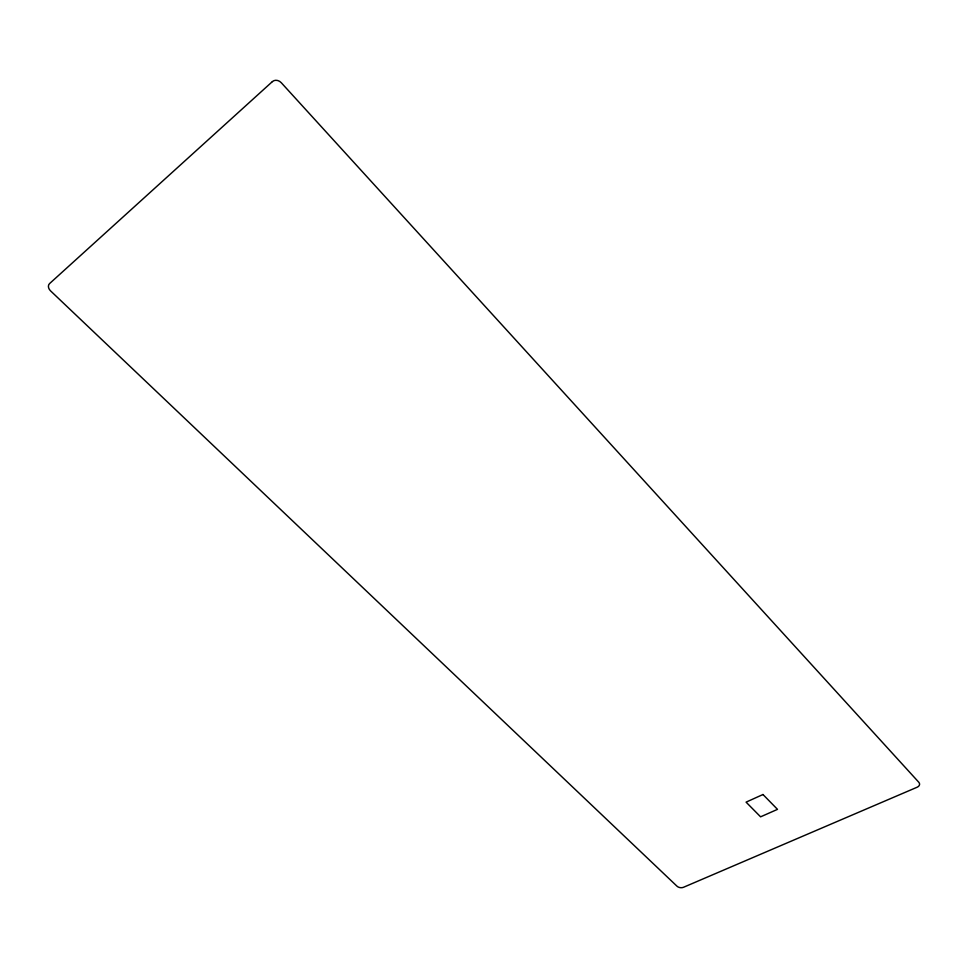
<?xml version="1.0" encoding="UTF-8"?>
<svg xmlns="http://www.w3.org/2000/svg" width="968" height="968" viewBox="0 0 968 968"><rect width="100%" height="100%" fill="white"/><g stroke="black" fill="none" stroke-linecap="round" stroke-linejoin="round"><path stroke-width="1.45" d="M272.371 81.615L49.574 283.588A6.098 4.586 37.9 0 0 50.554 290.872L676.995 886.192A4.659 3.073 8.2 0 0 683.481 887.293L917.168 787.214A5.227 3.606 0.8 0 0 918.789 782.253L281.289 82.74A6.8 5.808 46.6 0 0 272.371 81.615M762.978 794.51L746.074 802.145L760.594 816.835L777.498 809.357L762.978 794.51"/></g></svg>
